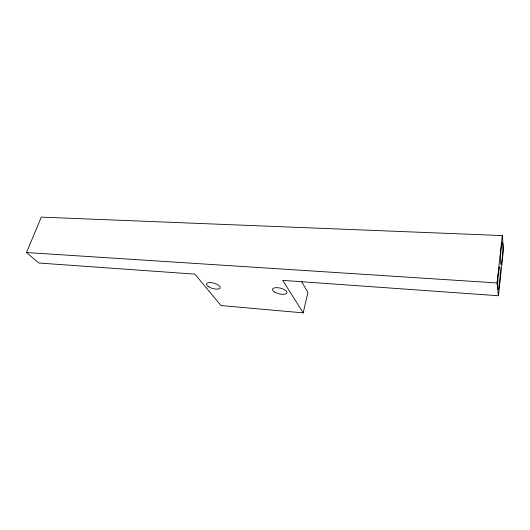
<?xml version="1.0" encoding="UTF-8"?>
<svg xmlns="http://www.w3.org/2000/svg" width="530" height="530" viewBox="0 0 530 530"><rect width="100%" height="100%" fill="white"/><g stroke="black" fill="none" stroke-linecap="round" stroke-linejoin="round"><path stroke-width="0.79" d="M303.206 312.872L282.722 280.383L498.432 295.747L503.5 249.444L502.294 235.572L41.307 217.128L26.5 252.532L38.816 263.019L194.848 274.129L220.977 305.552L303.206 312.872L307.917 292.401L301.729 281.847M498.432 295.747L497.021 282.94L502.294 235.572M26.5 252.532L497.021 282.94M274.514 292.01A7.453 2.942 14 0 0 286.717 293.282A7.453 2.942 14 0 0 277.959 287.704A7.453 2.942 14 0 0 274.514 292.01M208.562 286.717A7.162 2.723 16.1 0 0 220.076 288.168A7.162 2.723 16.1 0 0 211.417 282.682A7.162 2.723 16.1 0 0 208.562 286.717M502.069 259.972A11.13 0.961 -86.4 0 0 502.473 242.409A11.13 0.961 -86.4 0 0 500.539 257.997A11.13 0.961 -86.4 0 0 502.069 259.972M499.2 285.822A11.296 0.987 -86.3 0 0 499.909 267.113A11.296 0.987 -86.3 0 0 497.816 281.304A11.296 0.987 -86.3 0 0 499.2 285.822"/></g></svg>
